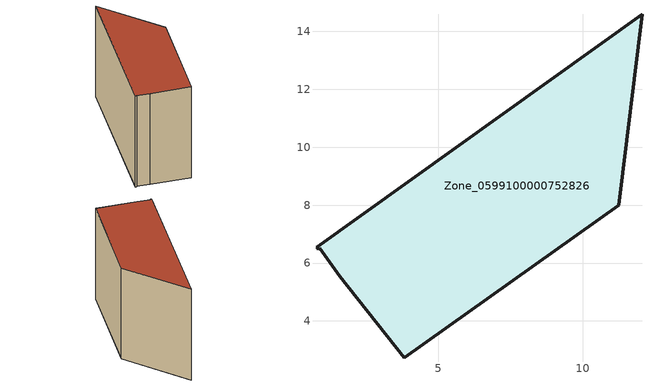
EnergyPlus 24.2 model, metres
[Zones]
Zone_0599100000752826
 floor ground (C_G): 11.25,8 3.84,2.73 1.6,5.54 0.92,6.51 0.86,6.47 0.8,6.55 12.04,14.6 z0
 wall outside (C_F): 12.04,14.6 0.8,6.55 0.86,6.47 0.92,6.51 1.6,5.54 3.84,2.73 11.25,8 12.04,14.6 z0:9.14
 roof outside (C_R): 3.84,2.73 11.25,8 12.04,14.6 0.8,6.55 0.86,6.47 0.92,6.51 1.6,5.54 z9.14
[BUILDING]
Pand.0599100000752826: North Axis=0; Terrain=City; Loads Convergence Tolerance Value=0.04; Temperature Convergence Tolerance Value=0.4; Solar Distribution=FullExterior; Maximum Number of Warmup Days=25; Minimum Number of Warmup Days=1
[Site:Location]
Rotterdam.The.Hague.AP_ZH_NLD Design_Conditions: Latitude=51.96; Longitude=4.45; Time Zone=1; Elevation=-4.5
[SITE:GROUNDTEMPERATURE:BUILDINGSURFACE]
18, 18, 18, 18, 18, 18, 18, 18, 18, 18, 18, 18
[MATERIAL] Thermal Absorptance=0.9; Solar Absorptance=0.7; Visible Absorptance=0.7
Name | Roughness | Thickness | Conductivity | Density | Specific Heat
G.TI.2006-2014 | MediumSmooth | 0.15 | 0.06 | 540 | 1210
F.TI.2006-2014 | Rough | 0.3 | 0.12 | 1920 | 840
R.TI.2006-2014 | MediumRough | 0.2 | 0.08 | 1500 | 1000
[CONSTRUCTION]
C_G: G.TI.2006-2014
C_F: F.TI.2006-2014
C_R: R.TI.2006-2014
[ZONE]
Zone_0599100000752826: Type=1; Multiplier=1; Ceiling Height=Autocalculate; Volume=Autocalculate; Floor Area=autocalculate; Part of Total Floor Area=Yes
[ZONEINFILTRATION:DESIGNFLOWRATE]
Infil_Zone_0599100000752826: Zone or ZoneList or Space or SpaceList=Zone_0599100000752826; Schedule=AlwaysOn; Design Flow Rate Calculation Method=Flow/Area; Flow Rate per Floor Area=0.0015; Constant Term Coefficient=1; Temperature Term Coefficient=0; Velocity Term Coefficient=0; Velocity Squared Term Coefficient=0
[HVACTEMPLATE:ZONE:IDEALLOADSAIRSYSTEM]
Zone_0599100000752826: Maximum Heating Supply Air Temperature=50; Minimum Cooling Supply Air Temperature=13; Maximum Heating Supply Air Humidity Ratio=0.0156; Minimum Cooling Supply Air Humidity Ratio=0.0077; Heating Limit=NoLimit; Cooling Limit=NoLimit; Dehumidification Control Type=ConstantSensibleHeatRatio; Cooling Sensible Heat Ratio=0.7; Dehumidification Setpoint=60; Humidification Control Type=None; Humidification Setpoint=30; Outdoor Air Method=None; Outdoor Air Flow Rate per Person=0.00944; Outdoor Air Flow Rate per Zone Floor Area=0; Outdoor Air Flow Rate per Zone=0; Demand Controlled Ventilation Type=None; Outdoor Air Economizer Type=NoEconomizer; Heat Recovery Type=None; Sensible Heat Recovery Effectiveness=0.7; Latent Heat Recovery Effectiveness=0.65
[ZONECONTROL:THERMOSTAT]
ThermostatControl_Zone_0599100000752826: Zone or ZoneList=Zone_0599100000752826; Control Type Schedule=DualSetpointControlType; Control 1=Thermostat_Zone_0599100000752826; Temperature Difference Between Cutout And Setpoint=0
[THERMOSTATSETPOINT:DUALSETPOINT]
Thermostat_Zone_0599100000752826: Heating Setpoint Temperature Schedule=HeatingSetpoint_Zone_0599100000752826; Cooling Setpoint Temperature Schedule=CoolingSetpoint_Zone_0599100000752826
[SCHEDULE:COMPACT]
HeatingSetpoint_Zone_0599100000752826: Through: 12/31, For: AllDays, Until: 24:00, 21
CoolingSetpoint_Zone_0599100000752826: Through: 12/31, For: AllDays, Until: 24:00, 24
DualSetpointControlType: Through: 12/31, For: AllDays, Until: 24:00, 4
AlwaysOn: Through: 12/31, For: AllDays, Until: 24:00, 1
